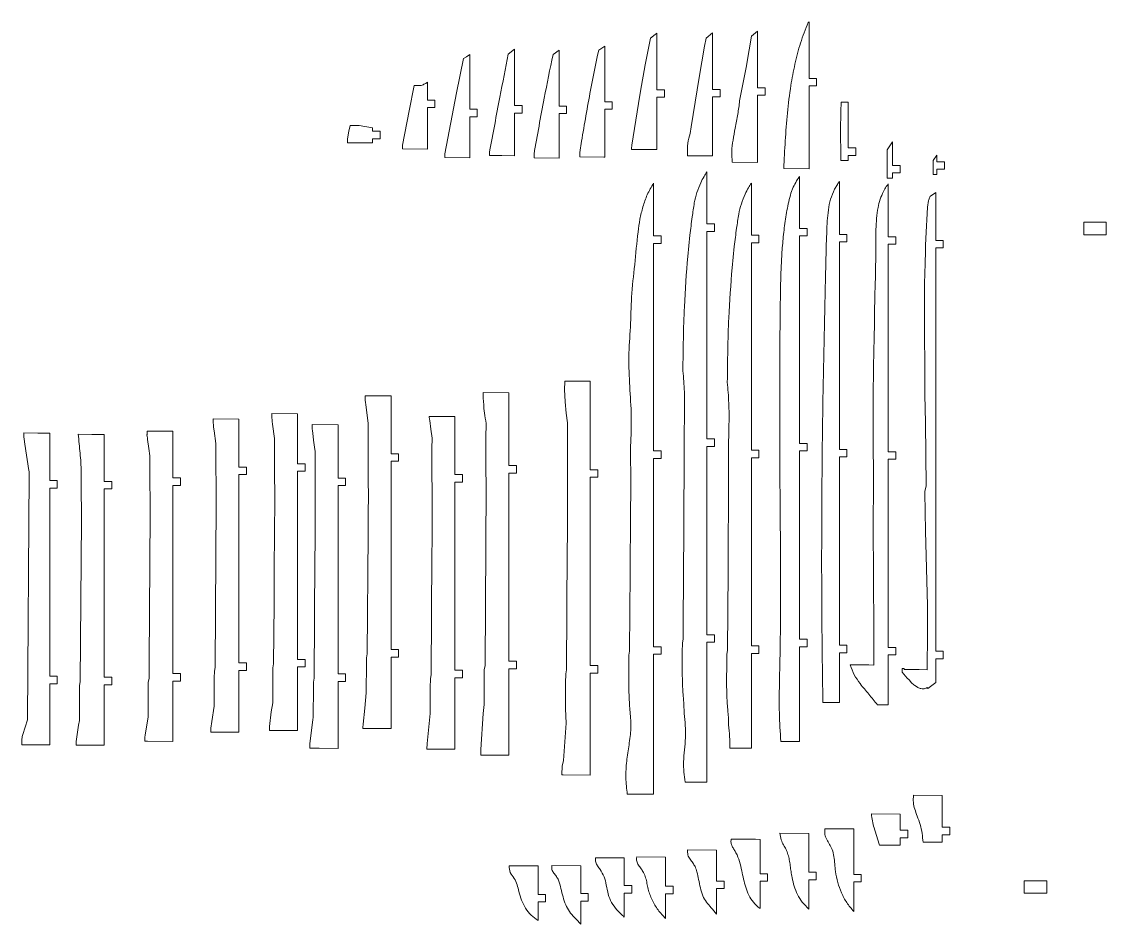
# Model space of a CAD drawing. Header units: millimetres. Extents: x -1254 to 1112, y -410 to 1173.
# Drawn here: x -1253.7 to -821.1, y -283.2 to 76.7 of the extents above; entities that cross this region are included whole.
import ezdxf

# ---------------------------------------------------------------- set-up
doc = ezdxf.new("R2010")
doc.units = ezdxf.units.MM

msp = doc.modelspace()

# ---------------------------------------------------------------- linework, layer by layer
at = {"color": 7, "linetype": 'Continuous', "lineweight": 15}
for p, q in [((-940.02, 76.41), (-939.62, 76.74)), ((-939.62, 54.15), (-939.62, 76.74)), ((-1005.02, 59.49), (-1002.86, 70.14)), ((-1002.86, 70.14), (-1001.03, 71.65)), ((-1000.37, 72.1), (-1001.03, 71.65)), ((-1000.37, 49.6), (-1000.37, 72.1)), ((-981.34, 66.92), (-980.67, 70.22)), ((-980.67, 70.22), (-978.1, 72.33)), ((-978.1, 49.74), (-978.1, 72.33)), ((-962.63, 71), (-963.54, 65.47)), ((-960.2, 73), (-962.63, 71)), ((-960.2, 50.41), (-960.2, 73)), ((-1059.61, 63.77), (-1057.08, 65.85)), ((-1057.08, 43.26), (-1057.08, 65.85)), ((-1041.77, 63.64), (-1039.34, 65.45)), ((-1039.34, 43.11), (-1039.34, 65.45)), ((-1021.92, 66.46), (-1023.56, 65.34)), ((-1021.12, 67.01), (-1021.92, 66.46)), ((-1021.12, 44.85), (-1021.12, 67.01)), ((-983.42, 54.52), (-981.34, 66.92)), ((-963.54, 65.47), (-964.69, 58.46)), ((-1080.25, 48.35), (-1077.42, 62.02)), ((-1076.33, 62.76), (-1077.42, 62.02)), ((-1076.33, 62.76), (-1074.98, 63.69)), ((-1074.98, 41.84), (-1074.98, 63.69)), ((-1006.85, 49.07), (-1005.02, 59.49)), ((-964.69, 58.46), (-965.35, 55.16)), ((-1091.87, 45.46), (-1091.87, 52.58)), ((-986.66, 34.83), (-983.42, 54.52)), ((-967.33, 45.18), (-965.35, 55.16)), ((-936.62, 54.15), (-939.62, 54.15)), ((-936.62, 51.15), (-936.62, 54.15)), ((-1099.2, 41.2), (-1097.1, 51.34)), ((-1084.97, 24.04), (-1080.25, 48.35)), ((-1007.66, 44.1), (-1006.85, 49.07)), ((-997.37, 49.6), (-1000.37, 49.6)), ((-997.37, 46.6), (-997.37, 49.6)), ((-975.1, 49.74), (-978.1, 49.74)), ((-975.1, 46.74), (-975.1, 49.74)), ((-957.2, 50.41), (-960.2, 50.41)), ((-957.2, 47.41), (-957.2, 50.41)), ((-939.62, 18.1), (-939.62, 51.15)), ((-936.62, 51.15), (-939.62, 51.15)), ((-1088.87, 45.46), (-1091.87, 45.46)), ((-1088.87, 42.46), (-1088.87, 45.46)), ((-1054.08, 43.26), (-1057.08, 43.26)), ((-1054.08, 40.26), (-1054.08, 43.26)), ((-1018.12, 44.85), (-1021.12, 44.85)), ((-1018.12, 41.85), (-1018.12, 44.85)), ((-1010.39, 27.54), (-1007.66, 44.1)), ((-997.37, 46.6), (-1000.37, 46.6)), ((-1000.37, 25.73), (-1000.37, 46.6)), ((-978.1, 23.25), (-978.1, 46.74)), ((-975.1, 46.74), (-978.1, 46.74)), ((-960.2, 20.61), (-960.2, 47.41)), ((-957.2, 47.41), (-960.2, 47.41)), ((-926.85, 44.64), (-926.9, 42.99)), ((-926.85, 44.64), (-923.99, 44.64)), ((-923.99, 26.41), (-923.99, 44.64)), ((-1101.86, 27.51), (-1099.2, 41.2)), ((-1091.87, 25.95), (-1091.87, 42.46)), ((-1088.87, 42.46), (-1091.87, 42.46)), ((-1071.98, 41.84), (-1074.98, 41.84)), ((-1071.98, 38.84), (-1071.98, 41.84)), ((-1057.08, 23.29), (-1057.08, 40.26)), ((-1054.08, 40.26), (-1057.08, 40.26)), ((-1036.34, 43.11), (-1039.34, 43.11)), ((-1039.34, 22.38), (-1039.34, 40.11)), ((-1036.34, 40.11), (-1039.34, 40.11)), ((-1036.34, 40.11), (-1036.34, 43.11)), ((-1018.12, 41.85), (-1021.12, 41.85)), ((-1021.12, 22.78), (-1021.12, 41.85)), ((-927.11, 35), (-927, 39.21)), ((-926.99, 39.65), (-927, 39.21)), ((-926.97, 40.44), (-926.99, 39.65)), ((-926.94, 41.28), (-926.97, 40.44)), ((-926.92, 42.07), (-926.94, 41.28)), ((-926.91, 42.68), (-926.92, 42.07)), ((-926.9, 42.99), (-926.91, 42.68)), ((-1123.16, 33.05), (-1122.69, 35.32)), ((-1119.56, 35.3), (-1122.69, 35.32)), ((-1119.56, 35.3), (-1119.05, 35.3)), ((-1119.05, 35.3), (-1113.77, 34.44)), ((-1071.98, 38.84), (-1074.98, 38.84)), ((-1074.98, 22.48), (-1074.98, 38.84)), ((-987.1, 32.16), (-986.66, 34.83)), ((-926.96, 21.33), (-927.11, 35)), ((-1123.76, 29.98), (-1123.16, 33.05)), ((-1113.77, 33.05), (-1113.77, 34.44)), ((-1110.77, 33.05), (-1113.77, 33.05)), ((-1110.77, 30.05), (-1110.77, 33.05)), ((-1123.76, 29.98), (-1123.77, 28.61)), ((-1123.77, 28.46), (-1123.77, 28.61)), ((-1123.77, 28.46), (-1113.77, 28.39)), ((-1110.77, 30.05), (-1113.77, 30.05)), ((-1113.77, 28.39), (-1113.77, 30.05)), ((-1101.86, 27.51), (-1101.87, 26.02)), ((-1101.87, 26.02), (-1091.87, 25.95)), ((-1031.13, 24.59), (-1030.39, 29.07)), ((-1010.4, 26.24), (-1010.39, 27.54)), ((-1010.4, 25.8), (-1010.4, 26.24)), ((-920.99, 26.41), (-923.99, 26.41)), ((-920.99, 23.41), (-920.99, 26.41)), ((-908.54, 25.66), (-906.36, 28.83)), ((-906.36, 28.83), (-906.36, 19.42)), ((-1084.97, 23.88), (-1084.98, 22.55)), ((-1084.98, 22.55), (-1074.98, 22.48)), ((-1084.97, 24.04), (-1084.97, 23.91)), ((-1084.97, 23.88), (-1084.97, 23.91)), ((-1067.08, 24.35), (-1067.07, 24.89)), ((-1067.08, 23.36), (-1067.08, 24.35)), ((-1067.08, 23.36), (-1062.14, 23.33)), ((-1062.14, 23.33), (-1057.08, 23.29)), ((-1049.35, 22.75), (-1049.34, 23.98)), ((-1049.35, 22.45), (-1049.35, 22.75)), ((-1049.35, 22.45), (-1039.34, 22.38)), ((-1031.14, 22.85), (-1031.13, 24.23)), ((-1021.51, 22.78), (-1031.14, 22.85)), ((-1031.13, 24.23), (-1031.13, 24.59)), ((-1021.12, 22.78), (-1021.51, 22.78)), ((-1007.4, 25.78), (-1010.4, 25.8)), ((-1000.37, 25.73), (-1007.4, 25.78)), ((-988.15, 23.32), (-978.1, 23.25)), ((-920.99, 23.41), (-923.99, 23.41)), ((-923.99, 21.33), (-923.99, 23.41)), ((-908.54, 25.66), (-908.52, 16.34)), ((-888.68, 23.58), (-890.14, 21.46)), ((-888.68, 23.58), (-888.68, 20.91)), ((-970.27, 20.68), (-960.2, 20.61)), ((-939.62, 18.1), (-949.74, 18.17)), ((-926.96, 21.33), (-923.99, 21.33)), ((-903.36, 19.42), (-906.36, 19.42)), ((-903.36, 16.42), (-903.36, 19.42)), ((-890.14, 21.46), (-890.13, 15.83)), ((-885.68, 20.91), (-888.68, 20.91)), ((-888.68, 17.91), (-888.68, 15.83)), ((-885.68, 17.91), (-888.68, 17.91)), ((-885.68, 17.91), (-885.68, 20.91)), ((-980.36, 16.88), (-980.36, -3.87)), ((-943.44, 15.08), (-943.44, -5.68)), ((-927.54, -8.08), (-927.54, 12.99)), ((-908.52, 16.34), (-908.52, 14.33)), ((-906.36, 14.33), (-908.52, 14.33)), ((-906.36, 16.42), (-906.36, 14.33)), ((-903.36, 16.42), (-906.36, 16.42)), ((-888.68, 15.83), (-890.13, 15.83)), ((-1001.68, -8.68), (-1001.68, 12.34)), ((-962.65, 12.38), (-962.65, -8.38)), ((-946.88, 8.4), (-945.94, 10.73)), ((-928.36, 11.87), (-929.5, 9.95)), ((-908.03, 12.09), (-908.03, -8.98)), ((-891.96, 5.51), (-892.45, 2.82)), ((-891.92, 5.71), (-891.96, 5.51)), ((-891.25, 7.16), (-891.29, 7.13)), ((-889.12, 8.63), (-891.25, 7.16)), ((-889.12, 8.63), (-889.12, -10.48)), ((-893.08, -9.77), (-892.45, 2.82)), ((-977.36, -3.87), (-980.36, -3.87)), ((-977.36, -6.87), (-977.36, -3.87)), ((-830.08, -3.23), (-821.08, -3.23)), ((-830.08, -8.23), (-830.08, -3.23)), ((-821.08, -8.23), (-821.08, -3.23)), ((-988.05, -16.86), (-987.17, -8.35)), ((-980.36, -6.87), (-980.36, -89.61)), ((-977.36, -6.87), (-980.36, -6.87)), ((-959.65, -8.38), (-962.65, -8.38)), ((-959.65, -11.38), (-959.65, -8.38)), ((-940.44, -5.68), (-943.44, -5.68)), ((-940.44, -8.68), (-940.44, -5.68)), ((-924.54, -8.08), (-927.54, -8.08)), ((-924.54, -11.08), (-924.54, -8.08)), ((-913.06, -15.7), (-912.99, -6.07)), ((-830.08, -8.23), (-821.08, -8.23)), ((-998.68, -8.68), (-1001.68, -8.68)), ((-1001.68, -94.41), (-1001.68, -11.68)), ((-998.68, -11.68), (-1001.68, -11.68)), ((-998.68, -11.68), (-998.68, -8.68)), ((-970.34, -21.36), (-969.46, -12.85)), ((-962.65, -11.38), (-962.65, -94.11)), ((-959.65, -11.38), (-962.65, -11.38)), ((-940.44, -8.68), (-943.44, -8.68)), ((-943.44, -8.68), (-943.44, -91.41)), ((-924.54, -11.08), (-927.54, -11.08)), ((-927.54, -93.81), (-927.54, -11.08)), ((-905.03, -8.98), (-908.03, -8.98)), ((-908.03, -11.98), (-908.03, -94.71)), ((-905.03, -11.98), (-908.03, -11.98)), ((-905.03, -11.98), (-905.03, -8.98)), ((-893.22, -15.27), (-893.15, -12.56)), ((-893.08, -9.77), (-893.15, -12.56)), ((-886.12, -10.48), (-889.12, -10.48)), ((-886.12, -13.48), (-886.12, -10.48)), ((-913.06, -15.7), (-913.11, -23.23)), ((-893.22, -15.27), (-893.33, -19.09)), ((-886.12, -13.48), (-889.12, -13.48)), ((-889.12, -13.48), (-889.12, -174.27)), ((-893.39, -21.41), (-893.4, -21.95)), ((-893.33, -19.09), (-893.39, -21.41)), ((-913.11, -23.23), (-913.34, -29.79)), ((-893.42, -22.64), (-893.58, -28.65)), ((-893.4, -21.95), (-893.42, -22.64)), ((-913.34, -29.79), (-913.4, -30.83)), ((-893.63, -36.72), (-893.58, -28.65)), ((-913.4, -30.83), (-913.73, -51.64)), ((-893.63, -36.72), (-893.59, -45.31)), ((-893.59, -45.31), (-893.51, -63.14)), ((-913.73, -51.64), (-913.75, -52.2)), ((-913.9, -62.06), (-913.77, -53.54)), ((-913.75, -52.2), (-913.77, -53.54)), ((-914.05, -71.9), (-913.9, -62.06)), ((-893.51, -63.68), (-893.51, -63.14)), ((-893.51, -63.68), (-893.45, -71.87)), ((-1037.1, -66.79), (-1037.13, -70.06)), ((-1026.89, -66.65), (-1037.1, -66.58)), ((-1037.1, -66.58), (-1037.1, -66.79)), ((-1026.89, -66.65), (-1026.89, -101.91)), ((-1116.65, -72.82), (-1116.66, -74.13)), ((-1116.65, -72.39), (-1106.35, -72.46)), ((-1116.65, -72.39), (-1116.65, -72.82)), ((-1106.35, -72.46), (-1106.35, -95.54)), ((-1069.61, -71.18), (-1069.63, -73.34)), ((-1069.63, -73.34), (-1069.42, -75.97)), ((-1069.61, -71.12), (-1059.35, -71.19)), ((-1069.61, -71.12), (-1069.61, -71.18)), ((-1059.35, -71.19), (-1059.35, -100.21)), ((-1037.13, -70.06), (-1036.9, -74.68)), ((-914.08, -72.28), (-914.09, -74.28)), ((-914.08, -72.28), (-914.07, -72.12)), ((-914.05, -71.9), (-914.07, -72.12)), ((-893.26, -83.24), (-893.45, -71.87)), ((-1116.52, -75.15), (-1116.66, -74.13)), ((-1116.41, -75.89), (-1116.52, -75.15)), ((-1116.24, -77.08), (-1116.41, -75.89)), ((-1116.24, -77.08), (-1115.51, -83.29)), ((-1069.3, -77.51), (-1069.42, -75.97)), ((-1068.91, -80.32), (-1069.3, -77.51)), ((-1036.9, -74.81), (-1036.9, -74.68)), ((-1036.89, -74.85), (-1036.9, -74.81)), ((-1036.55, -79.3), (-1036.89, -74.85)), ((-914.04, -87.61), (-914.09, -74.28)), ((-1177.37, -81.61), (-1167.04, -81.68)), ((-1177.37, -81.61), (-1177.37, -82.6)), ((-1167.04, -100.87), (-1167.04, -81.68)), ((-1153.98, -79.78), (-1153.99, -81.01)), ((-1153.81, -82.28), (-1153.99, -81.01)), ((-1153.98, -79.48), (-1143.66, -79.55)), ((-1153.98, -79.48), (-1153.98, -79.78)), ((-1143.66, -99.49), (-1143.66, -79.55)), ((-1091.14, -80.64), (-1080.88, -80.72)), ((-1091.14, -80.64), (-1091.12, -81.01)), ((-1091.12, -81.01), (-1091.02, -81.72)), ((-1090.93, -82.34), (-1091.02, -81.72)), ((-1080.88, -80.72), (-1080.88, -103.8)), ((-1068.78, -81.3), (-1068.91, -80.32)), ((-1068.61, -82.46), (-1068.78, -81.3)), ((-1036, -83.2), (-1036.55, -79.3)), ((-1203.71, -86.49), (-1193.37, -86.56)), ((-1203.71, -87.83), (-1203.71, -86.49)), ((-1177.37, -82.6), (-1177.38, -83.15)), ((-1177.25, -84.03), (-1177.38, -83.15)), ((-1177.13, -84.88), (-1177.25, -84.03)), ((-1176.9, -86.44), (-1177.13, -84.88)), ((-1176.22, -91.48), (-1176.9, -86.44)), ((-1153.81, -82.28), (-1153.76, -82.69)), ((-1153.76, -82.69), (-1153.61, -83.73)), ((-1152.84, -89.47), (-1153.61, -83.73)), ((-1137.83, -83.88), (-1137.84, -85.26)), ((-1137.84, -85.26), (-1137.84, -85.61)), ((-1137.73, -86.41), (-1137.84, -85.61)), ((-1137.83, -83.88), (-1127.52, -83.95)), ((-1137.63, -87.27), (-1137.73, -86.41)), ((-1127.52, -105.23), (-1127.52, -83.95)), ((-1115.51, -83.29), (-1115.52, -84.88)), ((-1090.45, -85.69), (-1090.93, -82.34)), ((-1090.45, -85.69), (-1090.03, -89.33)), ((-1068.61, -82.46), (-1068.49, -83.53)), ((-1068.5, -85.74), (-1068.5, -85.74)), ((-1036, -83.2), (-1036.03, -87.45)), ((-892.95, -108.49), (-893.26, -83.24)), ((-1252.82, -87.89), (-1252.83, -88.76)), ((-1252.71, -89.7), (-1252.83, -88.76)), ((-1247.24, -87.27), (-1252.82, -87.23)), ((-1252.82, -87.89), (-1252.82, -87.23)), ((-1252.71, -89.7), (-1252.47, -91.72)), ((-1242.49, -87.3), (-1247.24, -87.27)), ((-1242.49, -106.21), (-1242.49, -87.3)), ((-1231.11, -87.77), (-1225.67, -87.81)), ((-1225.67, -87.81), (-1220.78, -87.84)), ((-1220.78, -106.57), (-1220.78, -87.84)), ((-1203.71, -87.83), (-1203.72, -87.98)), ((-1203.64, -88.62), (-1203.72, -87.98)), ((-1203.64, -88.62), (-1203.57, -89.23)), ((-1203.47, -89.91), (-1203.57, -89.23)), ((-1202.95, -93.48), (-1203.47, -89.91)), ((-1193.37, -105.14), (-1193.37, -86.56)), ((-1137.29, -90.16), (-1137.63, -87.27)), ((-1137.29, -90.16), (-1136.91, -92.94)), ((-989.44, -103.81), (-989.51, -87.63)), ((-977.36, -89.61), (-980.36, -89.61)), ((-977.36, -92.61), (-977.36, -89.61)), ((-914.04, -87.61), (-913.9, -107.86)), ((-1250.8, -102.23), (-1252.47, -91.72)), ((-1202.56, -96.39), (-1202.95, -93.48)), ((-1136.69, -94.57), (-1136.91, -92.94)), ((-1035.97, -116.11), (-1036.06, -92.62)), ((-1010.75, -108.61), (-1010.82, -92.44)), ((-998.68, -94.41), (-1001.68, -94.41)), ((-998.68, -97.41), (-998.68, -94.41)), ((-980.36, -92.61), (-980.36, -167.67)), ((-977.36, -92.61), (-980.36, -92.61)), ((-971.73, -108.31), (-971.8, -92.14)), ((-959.65, -94.11), (-962.65, -94.11)), ((-959.65, -97.11), (-959.65, -94.11)), ((-940.44, -91.41), (-943.44, -91.41)), ((-943.44, -94.41), (-943.44, -169.47)), ((-940.44, -94.41), (-943.44, -94.41)), ((-940.44, -94.41), (-940.44, -91.41)), ((-924.54, -93.81), (-927.54, -93.81)), ((-924.54, -96.81), (-924.54, -93.81)), ((-905.03, -94.71), (-908.03, -94.71)), ((-905.03, -97.71), (-905.03, -94.71)), ((-1140.66, -99.49), (-1143.66, -99.49)), ((-1140.66, -102.49), (-1140.66, -99.49)), ((-1103.35, -95.54), (-1106.35, -95.54)), ((-1103.35, -98.54), (-1106.35, -98.54)), ((-1106.35, -98.54), (-1106.35, -173.6)), ((-1103.35, -98.54), (-1103.35, -95.54)), ((-1001.68, -172.47), (-1001.68, -97.41)), ((-998.68, -97.41), (-1001.68, -97.41)), ((-962.65, -97.11), (-962.65, -172.17)), ((-959.65, -97.11), (-962.65, -97.11)), ((-927.54, -171.87), (-927.54, -96.81)), ((-924.54, -96.81), (-927.54, -96.81)), ((-908.03, -97.71), (-908.03, -172.77)), ((-905.03, -97.71), (-908.03, -97.71)), ((-1164.04, -100.87), (-1167.04, -100.87)), ((-1164.04, -103.87), (-1164.04, -100.87)), ((-1143.66, -177.55), (-1143.66, -102.49)), ((-1140.66, -102.49), (-1143.66, -102.49)), ((-1077.88, -103.8), (-1080.88, -103.8)), ((-1077.88, -106.8), (-1077.88, -103.8)), ((-1056.36, -100.21), (-1059.35, -100.21)), ((-1059.35, -103.21), (-1059.35, -178.27)), ((-1056.36, -103.21), (-1059.35, -103.21)), ((-1056.36, -103.21), (-1056.36, -100.21)), ((-1023.89, -101.91), (-1026.89, -101.91)), ((-1023.89, -104.91), (-1023.89, -101.91)), ((-989.53, -115.66), (-989.44, -103.81)), ((-1251.35, -201.57), (-1250.67, -103.87)), ((-1239.49, -106.21), (-1242.49, -106.21)), ((-1239.49, -109.21), (-1239.49, -106.21)), ((-1217.78, -106.57), (-1220.78, -106.57)), ((-1217.78, -109.57), (-1217.78, -106.57)), ((-1190.37, -105.14), (-1193.37, -105.14)), ((-1190.37, -108.14), (-1193.37, -108.14)), ((-1193.37, -183.2), (-1193.37, -108.14)), ((-1190.37, -108.14), (-1190.37, -105.14)), ((-1167.04, -178.93), (-1167.04, -103.87)), ((-1164.04, -103.87), (-1167.04, -103.87)), ((-1124.52, -105.23), (-1127.52, -105.23)), ((-1124.52, -108.23), (-1124.52, -105.23)), ((-1080.88, -106.8), (-1080.88, -181.85)), ((-1077.88, -106.8), (-1080.88, -106.8)), ((-1026.89, -104.91), (-1026.89, -179.97)), ((-1023.89, -104.91), (-1026.89, -104.91)), ((-914.01, -123.83), (-913.9, -107.86)), ((-1242.49, -184.27), (-1242.49, -109.21)), ((-1239.49, -109.21), (-1242.49, -109.21)), ((-1220.78, -184.62), (-1220.78, -109.57)), ((-1217.78, -109.57), (-1220.78, -109.57)), ((-1124.52, -108.23), (-1127.52, -108.23)), ((-1127.52, -183.29), (-1127.52, -108.23)), ((-1115.51, -121.6), (-1115.43, -109.74)), ((-1010.84, -120.46), (-1010.75, -108.61)), ((-971.82, -120.16), (-971.73, -108.31)), ((-893.45, -110.44), (-892.95, -108.49)), ((-893.45, -110.44), (-893.44, -111.01)), ((-893.44, -111.01), (-893.24, -126.44)), ((-1176.12, -115.07), (-1176.42, -158.43)), ((-1152.74, -113.69), (-1152.93, -141.3)), ((-1068.52, -126.26), (-1068.43, -114.41)), ((-1036.05, -127.96), (-1035.97, -116.11)), ((-989.57, -121.73), (-989.53, -115.66)), ((-1202.45, -119.34), (-1202.87, -178.46)), ((-1136.6, -119.43), (-1136.68, -131.28)), ((-1090.04, -129.85), (-1089.96, -118)), ((-1010.88, -126.53), (-1010.84, -120.46)), ((-971.86, -126.23), (-971.82, -120.16)), ((-1229.86, -121.96), (-1230.32, -186.54)), ((-1115.55, -127.67), (-1115.51, -121.6)), ((-989.63, -131.26), (-989.57, -121.73)), ((-914.01, -123.83), (-913.85, -165.82)), ((-1115.89, -175.31), (-1115.55, -127.67)), ((-1068.56, -132.33), (-1068.52, -126.26)), ((-1036.09, -134.03), (-1036.05, -127.96)), ((-1010.95, -136.06), (-1010.88, -126.53)), ((-971.92, -135.76), (-971.86, -126.23)), ((-892.44, -156.06), (-893.24, -126.44)), ((-1136.72, -137.35), (-1136.68, -131.28)), ((-1090.08, -135.92), (-1090.04, -129.85)), ((-1068.89, -179.98), (-1068.56, -132.33)), ((-1036.42, -181.68), (-1036.09, -134.03)), ((-989.68, -138.1), (-989.63, -131.26)), ((-1137.05, -185), (-1136.72, -137.35)), ((-1090.42, -183.57), (-1090.08, -135.92)), ((-1010.99, -142.9), (-1010.95, -136.06)), ((-989.9, -169.38), (-989.68, -138.1)), ((-971.97, -142.6), (-971.92, -135.76)), ((-1153.03, -155.44), (-1152.93, -141.3)), ((-972.19, -173.88), (-971.97, -142.6)), ((-1011.21, -174.18), (-1010.99, -142.9)), ((-1153.2, -179.26), (-1153.03, -155.44)), ((-1176.58, -180.64), (-1176.42, -158.43)), ((-892.44, -156.06), (-892.43, -162.4)), ((-892.43, -162.4), (-892.41, -168.43)), ((-977.36, -167.67), (-980.36, -167.67)), ((-977.36, -170.67), (-977.36, -167.67)), ((-913.85, -165.82), (-913.79, -174.87)), ((-892.41, -168.43), (-892.44, -173.48)), ((-998.68, -172.47), (-1001.68, -172.47)), ((-998.68, -175.47), (-998.68, -172.47)), ((-990.2, -174.57), (-990.18, -171.04)), ((-990.18, -171.04), (-989.9, -169.38)), ((-980.36, -170.67), (-980.36, -226.48)), ((-977.36, -170.67), (-980.36, -170.67)), ((-959.65, -172.17), (-962.65, -172.17)), ((-959.65, -175.17), (-959.65, -172.17)), ((-940.44, -169.47), (-943.44, -169.47)), ((-943.44, -172.47), (-943.44, -210.28)), ((-940.44, -172.47), (-943.44, -172.47)), ((-940.44, -172.47), (-940.44, -169.47)), ((-924.54, -171.87), (-927.54, -171.87)), ((-924.54, -174.87), (-924.54, -171.87)), ((-905.03, -172.77), (-908.03, -172.77)), ((-905.03, -175.77), (-905.03, -172.77)), ((-1116.19, -180.51), (-1116.17, -176.97)), ((-1116.17, -176.97), (-1115.89, -175.31)), ((-1103.35, -173.6), (-1106.35, -173.6)), ((-1106.35, -176.6), (-1106.35, -205.13)), ((-1103.35, -176.6), (-1106.35, -176.6)), ((-1103.35, -176.6), (-1103.35, -173.6)), ((-1011.51, -179.37), (-1011.49, -175.84)), ((-1011.49, -175.84), (-1011.21, -174.18)), ((-1001.68, -231.28), (-1001.68, -175.47)), ((-998.68, -175.47), (-1001.68, -175.47)), ((-990.26, -182.17), (-990.2, -174.57)), ((-972.49, -179.07), (-972.47, -175.54)), ((-972.47, -175.54), (-972.19, -173.88)), ((-962.65, -175.17), (-962.65, -212.98)), ((-959.65, -175.17), (-962.65, -175.17)), ((-927.54, -194.68), (-927.54, -174.87)), ((-924.54, -174.87), (-927.54, -174.87)), ((-913.79, -174.87), (-913.78, -176.2)), ((-913.78, -176.2), (-913.75, -179.77)), ((-908.03, -175.77), (-908.03, -195.58)), ((-905.03, -175.77), (-908.03, -175.77)), ((-892.54, -175.25), (-892.58, -181.63)), ((-892.54, -175.05), (-892.44, -173.48)), ((-892.54, -175.05), (-892.54, -175.25)), ((-886.12, -174.27), (-889.12, -174.27)), ((-889.12, -177.27), (-889.12, -186.7)), ((-886.12, -177.27), (-889.12, -177.27)), ((-886.12, -177.27), (-886.12, -174.27)), ((-1202.91, -185.12), (-1202.87, -178.46)), ((-1176.58, -180.64), (-1176.85, -182.3)), ((-1164.04, -178.93), (-1167.04, -178.93)), ((-1164.04, -181.93), (-1164.04, -178.93)), ((-1153.5, -183.94), (-1153.48, -180.92)), ((-1153.48, -180.92), (-1153.2, -179.26)), ((-1140.66, -177.55), (-1143.66, -177.55)), ((-1143.66, -205.94), (-1143.66, -180.55)), ((-1140.66, -180.55), (-1143.66, -180.55)), ((-1140.66, -180.55), (-1140.66, -177.55)), ((-1116.25, -189.31), (-1116.19, -180.51)), ((-1069.19, -185.17), (-1069.17, -181.64)), ((-1069.17, -181.64), (-1068.89, -179.98)), ((-1056.36, -178.27), (-1059.35, -178.27)), ((-1059.35, -181.27), (-1059.35, -215.73)), ((-1056.36, -181.27), (-1059.35, -181.27)), ((-1056.36, -181.27), (-1056.36, -178.27)), ((-1036.7, -183.34), (-1036.42, -181.68)), ((-1023.89, -179.97), (-1026.89, -179.97)), ((-1023.89, -182.97), (-1023.89, -179.97)), ((-1011.58, -188.18), (-1011.51, -179.37)), ((-972.55, -186.67), (-972.49, -179.07)), ((-922.74, -179.71), (-923.23, -179.71)), ((-915.85, -179.76), (-922.74, -179.71)), ((-913.75, -179.77), (-915.85, -179.76)), ((-902.05, -181.22), (-902.48, -181.22)), ((-902.48, -181.22), (-902.48, -182.32)), ((-902.05, -181.22), (-901.75, -181.22)), ((-901.75, -181.22), (-901.69, -181.22)), ((-901.69, -181.47), (-901.69, -181.22)), ((-901.69, -181.57), (-901.69, -181.47)), ((-901.61, -181.57), (-901.69, -181.57)), ((-901.27, -181.57), (-901.61, -181.57)), ((-900.91, -181.57), (-901.27, -181.57)), ((-900.51, -181.58), (-900.91, -181.57)), ((-900.04, -181.58), (-900.51, -181.58)), ((-899.49, -181.58), (-900.04, -181.58)), ((-898.81, -181.59), (-899.49, -181.58)), ((-897.96, -181.59), (-898.81, -181.59)), ((-896.83, -181.6), (-897.96, -181.59)), ((-895.7, -181.61), (-896.83, -181.6)), ((-892.58, -181.63), (-895.7, -181.61)), ((-1239.49, -184.27), (-1242.49, -184.27)), ((-1239.49, -187.27), (-1239.49, -184.27)), ((-1217.78, -184.62), (-1220.78, -184.62)), ((-1217.78, -187.62), (-1217.78, -184.62)), ((-1203.19, -186.57), (-1202.91, -185.12)), ((-1190.37, -183.2), (-1193.37, -183.2)), ((-1190.37, -186.2), (-1190.37, -183.2)), ((-1176.87, -184.81), (-1176.88, -186.63)), ((-1176.85, -182.3), (-1176.87, -184.81)), ((-1167.04, -206.56), (-1167.04, -181.93)), ((-1164.04, -181.93), (-1167.04, -181.93)), ((-1153.5, -183.94), (-1153.53, -189.25)), ((-1137.33, -186.66), (-1137.05, -185)), ((-1124.52, -183.29), (-1127.52, -183.29)), ((-1124.52, -186.29), (-1124.52, -183.29)), ((-1090.72, -188.76), (-1090.69, -185.22)), ((-1090.69, -185.22), (-1090.42, -183.57)), ((-1077.88, -181.85), (-1080.88, -181.85)), ((-1080.88, -184.85), (-1080.88, -213.38)), ((-1077.88, -184.85), (-1080.88, -184.85)), ((-1077.88, -184.85), (-1077.88, -181.85)), ((-1069.26, -193.98), (-1069.19, -185.17)), ((-1036.73, -186.88), (-1036.7, -183.34)), ((-1026.89, -182.97), (-1026.89, -223.68)), ((-1023.89, -182.97), (-1026.89, -182.97)), ((-990.17, -186.99), (-990.26, -182.17)), ((-902.48, -182.32), (-902.49, -182.59)), ((-902.49, -182.59), (-900.47, -185.05)), ((-900.47, -185.05), (-899.78, -185.74)), ((-899.78, -185.74), (-898.72, -186.88)), ((-1242.49, -211.61), (-1242.49, -187.27)), ((-1239.49, -187.27), (-1242.49, -187.27)), ((-1230.62, -191.48), (-1230.59, -187.9)), ((-1230.59, -187.9), (-1230.32, -186.54)), ((-1220.78, -211.79), (-1220.78, -187.62)), ((-1217.78, -187.62), (-1220.78, -187.62)), ((-1203.29, -200.5), (-1203.21, -189.68)), ((-1203.2, -188.13), (-1203.21, -189.68)), ((-1203.2, -188.13), (-1203.19, -186.57)), ((-1193.37, -210.22), (-1193.37, -186.2)), ((-1190.37, -186.2), (-1193.37, -186.2)), ((-1176.95, -196.23), (-1176.9, -188.59)), ((-1176.88, -186.63), (-1176.9, -188.59)), ((-1153.53, -189.25), (-1153.54, -190.4)), ((-1137.36, -190.19), (-1137.42, -199)), ((-1137.36, -190.19), (-1137.33, -186.66)), ((-1127.52, -213.02), (-1127.52, -186.29)), ((-1124.52, -186.29), (-1127.52, -186.29)), ((-1116.26, -190.9), (-1116.25, -189.64)), ((-1116.25, -189.64), (-1116.25, -189.31)), ((-1090.78, -197.56), (-1090.72, -188.76)), ((-1036.79, -195.68), (-1036.73, -186.88)), ((-1011.59, -189.77), (-1011.58, -188.5)), ((-1011.28, -195.48), (-1011.59, -189.77)), ((-1011.58, -188.5), (-1011.58, -188.18)), ((-989.97, -190.68), (-990.17, -186.99)), ((-972.46, -191.49), (-972.55, -186.67)), ((-898.72, -186.88), (-897.8, -187.64)), ((-897.8, -187.64), (-897.4, -188)), ((-897.4, -188), (-896.44, -188.6)), ((-896.44, -188.6), (-896.32, -188.69)), ((-896.32, -188.69), (-895.38, -189.08)), ((-895.38, -189.08), (-895.37, -189.09)), ((-895.37, -189.09), (-895.06, -189.15)), ((-895.06, -189.15), (-894.48, -189.3)), ((-894.48, -189.3), (-893.68, -189.24)), ((-894.48, -189.3), (-894.48, -189.3)), ((-893.68, -189.24), (-893.52, -189.16)), ((-893.52, -189.16), (-892.94, -188.97)), ((-892.94, -188.97), (-892.9, -188.96)), ((-892.9, -188.96), (-892.51, -188.72)), ((-892.31, -189.1), (-892.51, -188.72)), ((-889.12, -186.7), (-892.31, -189.1)), ((-1230.69, -201.92), (-1230.62, -191.48)), ((-1153.57, -194.85), (-1153.54, -190.4)), ((-1116.84, -196.96), (-1116.26, -190.9)), ((-1069.27, -195.56), (-1069.26, -194.3)), ((-1069.26, -194.3), (-1069.26, -193.98)), ((-972.26, -195.18), (-972.46, -191.49)), ((-1176.95, -196.23), (-1177.91, -202.33)), ((-1154.13, -198.4), (-1154.85, -204.32)), ((-1153.57, -194.85), (-1154.13, -198.4)), ((-1137.42, -199), (-1137.42, -199.32)), ((-1116.84, -196.96), (-1117.56, -203.32)), ((-1090.79, -199.15), (-1090.78, -197.89)), ((-1090.78, -197.89), (-1090.78, -197.56)), ((-1069.6, -199.04), (-1069.27, -195.56)), ((-1036.8, -197.27), (-1036.79, -196.01)), ((-1036.8, -197.27), (-1036.49, -202.99)), ((-1036.79, -196.01), (-1036.79, -195.68)), ((-934.14, -194.68), (-927.54, -194.68)), ((-912.35, -195.58), (-908.03, -195.58)), ((-1253.27, -207.41), (-1251.35, -201.57)), ((-1230.69, -201.92), (-1230.98, -203.81)), ((-1203.29, -200.5), (-1204.39, -207.56)), ((-1177.91, -202.33), (-1178.23, -204.95)), ((-1137.59, -201.6), (-1138.09, -205.73)), ((-1137.43, -200.59), (-1137.59, -201.6)), ((-1137.43, -200.59), (-1137.42, -199.32)), ((-1117.56, -203.32), (-1117.57, -204.62)), ((-1091.92, -211.03), (-1090.79, -199.15)), ((-1069.6, -199.04), (-1070.61, -213.44)), ((-1036.49, -202.99), (-1037.56, -217.83)), ((-1230.98, -203.81), (-1231.96, -210.23)), ((-1204.39, -207.56), (-1204.56, -208.66)), ((-1178.23, -205.5), (-1178.24, -206.49)), ((-1167.04, -206.56), (-1178.24, -206.49)), ((-1178.23, -204.95), (-1178.23, -205.5)), ((-1154.85, -204.32), (-1154.86, -205.56)), ((-1154.86, -205.56), (-1154.86, -205.86)), ((-1143.66, -205.94), (-1154.86, -205.86)), ((-1138.09, -205.73), (-1138.72, -211.2)), ((-1117.57, -204.62), (-1117.58, -205.05)), ((-1107.22, -205.12), (-1117.58, -205.05)), ((-1106.35, -205.13), (-1107.22, -205.12)), ((-1245.9, -211.59), (-1253.68, -211.53)), ((-1242.49, -211.61), (-1245.9, -211.59)), ((-1231.96, -210.58), (-1231.97, -211.72)), ((-1220.78, -211.79), (-1231.97, -211.72)), ((-1231.96, -210.58), (-1231.96, -210.23)), ((-1204.57, -209.99), (-1204.56, -208.66)), ((-1204.57, -209.99), (-1204.57, -210.15)), ((-1203.5, -210.15), (-1204.57, -210.15)), ((-1193.37, -210.22), (-1203.5, -210.15)), ((-1138.72, -211.56), (-1138.73, -212.94)), ((-1138.72, -211.2), (-1138.72, -211.56)), ((-1091.92, -211.03), (-1092.08, -213.3)), ((-950.88, -210.28), (-943.44, -210.28)), ((-1135, -212.97), (-1138.73, -212.94)), ((-1127.52, -213.02), (-1135, -212.97)), ((-1081.75, -213.38), (-1092.08, -213.3)), ((-1080.88, -213.38), (-1081.75, -213.38)), ((-1070.61, -213.44), (-1070.62, -215.6)), ((-1070.62, -215.6), (-1070.62, -215.65)), ((-1070.35, -215.65), (-1070.62, -215.65)), ((-1059.35, -215.73), (-1070.35, -215.65)), ((-971.21, -212.98), (-962.65, -212.98)), ((-1038.17, -220.12), (-1038.2, -223.39)), ((-1037.56, -217.83), (-1038.17, -220.12)), ((-1038.2, -223.39), (-1038.2, -223.6)), ((-1037.71, -223.61), (-1038.2, -223.6)), ((-1026.89, -223.68), (-1037.71, -223.61)), ((-989.04, -226.48), (-980.36, -226.48)), ((-1012.16, -231.28), (-1001.68, -231.28)), ((-897.94, -231.69), (-886.53, -231.77)), ((-886.53, -244.45), (-886.53, -231.77)), ((-914.75, -239.11), (-903.3, -239.19)), ((-903.3, -245.63), (-903.3, -239.19)), ((-933.31, -245.07), (-921.83, -245.15)), ((-921.83, -263.28), (-921.83, -245.15)), ((-900.3, -245.63), (-903.3, -245.63)), ((-900.3, -248.63), (-900.3, -245.63)), ((-883.53, -244.45), (-886.53, -244.45)), ((-883.53, -247.45), (-883.53, -244.45)), ((-970.7, -249.2), (-961.07, -249.27)), ((-961.07, -249.27), (-959.19, -249.28)), ((-959.19, -262.98), (-959.19, -249.28)), ((-951.27, -246.81), (-939.78, -246.9)), ((-939.78, -262.4), (-939.78, -246.9)), ((-900.3, -248.63), (-903.3, -248.63)), ((-903.3, -251.63), (-903.3, -248.63)), ((-894.18, -250.45), (-886.53, -250.45)), ((-886.53, -250.45), (-886.53, -247.45)), ((-883.53, -247.45), (-886.53, -247.45)), ((-988.07, -253.49), (-976.55, -253.57)), ((-976.55, -265.93), (-976.55, -253.57)), ((-911.58, -251.63), (-903.3, -251.63)), ((-1024.86, -256.61), (-1013.33, -256.69)), ((-1013.33, -267.69), (-1013.33, -256.69)), ((-1008.38, -256.3), (-996.85, -256.38)), ((-996.85, -267.99), (-996.85, -256.38)), ((-1059.28, -259.82), (-1047.75, -259.9)), ((-1047.75, -271.22), (-1047.75, -259.9)), ((-1042.21, -259.7), (-1030.69, -259.78)), ((-1030.69, -270.93), (-1030.69, -259.78)), ((-956.19, -262.98), (-959.19, -262.98)), ((-956.19, -265.98), (-956.19, -262.98)), ((-936.78, -262.4), (-939.78, -262.4)), ((-936.78, -265.4), (-936.78, -262.4)), ((-918.83, -263.28), (-921.83, -263.28)), ((-918.83, -266.28), (-918.83, -263.28)), ((-1010.33, -267.69), (-1013.33, -267.69)), ((-1010.33, -270.69), (-1010.33, -267.69)), ((-993.85, -267.99), (-996.85, -267.99)), ((-993.85, -270.99), (-993.85, -267.99)), ((-973.55, -265.93), (-976.55, -265.93)), ((-973.55, -268.93), (-973.55, -265.93)), ((-959.19, -276.87), (-959.19, -265.98)), ((-956.19, -265.98), (-959.19, -265.98)), ((-936.78, -265.4), (-939.78, -265.4)), ((-939.78, -277.08), (-939.78, -265.4)), ((-918.83, -266.28), (-921.83, -266.28)), ((-921.83, -278.04), (-921.83, -266.28)), ((-853.82, -265.78), (-844.82, -265.78)), ((-853.82, -270.78), (-853.82, -265.78)), ((-844.82, -270.78), (-844.82, -265.78)), ((-1044.75, -271.22), (-1047.75, -271.22)), ((-1044.75, -274.22), (-1044.75, -271.22)), ((-1027.69, -270.93), (-1030.69, -270.93)), ((-1027.69, -273.93), (-1027.69, -270.93)), ((-1010.33, -270.69), (-1013.33, -270.69)), ((-1013.33, -280.29), (-1013.33, -270.69)), ((-993.85, -270.99), (-996.85, -270.99)), ((-996.85, -280.89), (-996.85, -270.99)), ((-973.55, -268.93), (-976.55, -268.93)), ((-976.55, -279.05), (-976.55, -268.93)), ((-853.82, -270.78), (-844.82, -270.78)), ((-1044.75, -274.22), (-1047.75, -274.22)), ((-1047.75, -281.66), (-1047.75, -274.22)), ((-1027.69, -273.93), (-1030.69, -273.93)), ((-1030.69, -283.15), (-1030.69, -273.93))]:
    msp.add_line(p, q, dxfattribs=at)
msp.add_arc((-1260.67, -103.8), 10, 359.6002, 9.0293, dxfattribs=at)
for points, knots in [([(-949.74, 18.17), (-949.55, 21.86), (-949.18, 29.25), (-948.37, 40.31), (-947.13, 50.54), (-945.37, 59.87), (-943.18, 68.29), (-941.08, 73.7), (-940.02, 76.41)], [0, 0, 0, 0, 0.186663, 0.373905, 0.560747, 0.707054, 0.853203, 1, 1, 1, 1]), ([(-1030.39, 29.07), (-1029.24, 35.86), (-1027.18, 47.99), (-1024.66, 60.04), (-1023.56, 65.34)], [0, 0, 0, 0, 0.559991, 1, 1, 1, 1]), ([(-1067.07, 24.89), (-1065.72, 32.16), (-1063.29, 45.13), (-1060.73, 58.08), (-1059.61, 63.77)], [0, 0, 0, 0, 0.559999, 1, 1, 1, 1]), ([(-1049.34, 23.98), (-1048.02, 31.4), (-1045.68, 44.66), (-1042.97, 57.84), (-1041.77, 63.64)], [0, 0, 0, 0, 0.559987, 1, 1, 1, 1]), ([(-1091.87, 52.58), (-1092.32, 52.29), (-1093.18, 51.73), (-1094.59, 51.2), (-1095.92, 51.25), (-1096.73, 51.31), (-1097.1, 51.34)], [0, 0, 0, 0, 0.286413, 0.561399, 0.795315, 1, 1, 1, 1]), ([(-970.27, 20.68), (-970.37, 22.11), (-970.59, 25.08), (-970, 29.64), (-969.11, 34.59), (-968.01, 39.76), (-967.55, 43.41), (-967.33, 45.18)], [0, 0, 0, 0, 0.173419, 0.360036, 0.554643, 0.783769, 1, 1, 1, 1]), ([(-988.15, 23.32), (-988.2, 25), (-988.28, 28), (-987.46, 30.89), (-987.1, 32.16)], [0, 0, 0, 0, 0.560354, 1, 1, 1, 1]), ([(-982.86, 12.53), (-982.44, 13.37), (-981.68, 14.87), (-980.77, 16.27), (-980.36, 16.88)], [0, 0, 0, 0, 0.561962, 1, 1, 1, 1]), ([(-945.94, 10.73), (-945.52, 11.57), (-944.76, 13.07), (-943.85, 14.46), (-943.44, 15.08)], [0, 0, 0, 0, 0.561971, 1, 1, 1, 1]), ([(-928.36, 11.87), (-928.22, 12.08), (-927.95, 12.46), (-927.66, 12.83), (-927.54, 12.99)], [0, 0, 0, 0, 0.556913, 1, 1, 1, 1]), ([(-1010.82, -92.44), (-1010.67, -88.48), (-1010.37, -80.56), (-1011.19, -68.71), (-1011.8, -56.84), (-1010.76, -44.99), (-1010.64, -32.71), (-1009.11, -20.11), (-1008.25, -9.72), (-1007.15, -2.02), (-1006, 2.96), (-1004.3, 7.85), (-1002.56, 10.83), (-1001.68, 12.34)], [0, 0, 0, 0, 0.111985, 0.223871, 0.335635, 0.447686, 0.55962, 0.682643, 0.806222, 0.85449, 0.902493, 0.950658, 1, 1, 1, 1]), ([(-985.41, 4.52), (-985.09, 5.89), (-984.44, 8.62), (-983.39, 11.23), (-982.86, 12.53)], [0, 0, 0, 0, 0.498797, 1, 1, 1, 1]), ([(-965.15, 8.03), (-964.73, 8.87), (-963.97, 10.36), (-963.06, 11.76), (-962.65, 12.38)], [0, 0, 0, 0, 0.561971, 1, 1, 1, 1]), ([(-934.14, -194.68), (-934.31, -181.92), (-934.66, -156.39), (-934.61, -118.11), (-934.27, -75.74), (-933.33, -38.74), (-932.85, -13.03), (-932.4, -2.7), (-932.02, 1.66), (-931.24, 5.97), (-930.08, 8.63), (-929.5, 9.95)], [0, 0, 0, 0, 0.18673, 0.373446, 0.560073, 0.806539, 0.914849, 0.936338, 0.957753, 0.978899, 1, 1, 1, 1]), ([(-912.99, -6.07), (-912.92, -4.61), (-912.77, -1.69), (-912.26, 2.32), (-911.4, 5.96), (-910.46, 8.02), (-909.99, 9.05)], [0, 0, 0, 0, 0.282945, 0.56338, 0.781412, 1, 1, 1, 1]), ([(-909.99, 9.05), (-909.79, 9.41), (-909.44, 10.06), (-909.03, 10.69), (-908.85, 10.97)], [0, 0, 0, 0, 0.552064, 1, 1, 1, 1]), ([(-908.85, 10.97), (-908.71, 11.18), (-908.44, 11.56), (-908.15, 11.93), (-908.03, 12.09)], [0, 0, 0, 0, 0.556908, 1, 1, 1, 1]), ([(-987.17, -8.35), (-986.88, -5.94), (-986.36, -1.64), (-985.7, 2.64), (-985.41, 4.52)], [0, 0, 0, 0, 0.5598278, 1, 1, 1, 1]), ([(-967.7, 0.02), (-967.38, 1.38), (-966.73, 4.12), (-965.68, 6.73), (-965.15, 8.03)], [0, 0, 0, 0, 0.498794, 1, 1, 1, 1]), ([(-950.88, -210.28), (-951.13, -206.48), (-951.63, -198.86), (-951.5, -187.38), (-951.21, -175.89), (-951.04, -164.41), (-950.98, -152.95), (-951.04, -127.36), (-951.41, -96.61), (-951.33, -60.67), (-951.22, -40.33), (-950.98, -26.63), (-950.73, -19.56), (-950.29, -12.51), (-949.57, -5.48), (-948.6, 1.54), (-947.45, 6.11), (-946.88, 8.4)], [0, 0, 0, 0, 0.052111, 0.104566, 0.157148, 0.209599, 0.261904, 0.31411, 0.56004, 0.683183, 0.806315, 0.838611, 0.870898, 0.903164, 0.935422, 0.967724, 1, 1, 1, 1]), ([(-891.92, 5.71), (-891.81, 5.98), (-891.62, 6.46), (-891.39, 6.93), (-891.29, 7.13)], [0, 0, 0, 0, 0.558986, 1, 1, 1, 1]), ([(-969.46, -12.85), (-969.17, -10.44), (-968.65, -6.14), (-967.99, -1.87), (-967.7, 0.02)], [0, 0, 0, 0, 0.5598278, 1, 1, 1, 1]), ([(-989.96, -62.47), (-989.87, -53.94), (-989.72, -38.71), (-988.56, -23.53), (-988.05, -16.86)], [0, 0, 0, 0, 0.560193, 1, 1, 1, 1]), ([(-972.25, -66.97), (-972.16, -58.44), (-972.01, -43.22), (-970.85, -28.03), (-970.34, -21.36)], [0, 0, 0, 0, 0.5601931, 1, 1, 1, 1]), ([(-989.51, -87.63), (-989.42, -84.83), (-989.24, -79.24), (-989.26, -70.84), (-989.72, -65.26), (-989.96, -62.47)], [0, 0, 0, 0, 0.333537, 0.666654, 1, 1, 1, 1]), ([(-971.8, -92.14), (-971.71, -89.34), (-971.53, -83.74), (-971.55, -75.34), (-972.01, -69.76), (-972.25, -66.97)], [0, 0, 0, 0, 0.333537, 0.666653, 1, 1, 1, 1]), ([(-1115.52, -96.55), (-1115.53, -94.37), (-1115.54, -90.48), (-1115.53, -86.59), (-1115.52, -84.88)], [0, 0, 0, 0, 0.559999, 1, 1, 1, 1]), ([(-1068.53, -96.04), (-1068.53, -94.12), (-1068.53, -90.69), (-1068.51, -87.25), (-1068.5, -85.74)], [0, 0, 0, 0, 0.559996, 1, 1, 1, 1]), ([(-1068.5, -85.74), (-1068.5, -85.33), (-1068.49, -84.59), (-1068.49, -83.85), (-1068.49, -83.53)], [0, 0, 0, 0, 0.559996, 1, 1, 1, 1]), ([(-1229.86, -121.96), (-1229.86, -119.93), (-1229.85, -115.69), (-1230.06, -109.29), (-1229.8, -102.42), (-1230.4, -95.26), (-1230.87, -90.27), (-1231.11, -87.77)], [0, 0, 0, 0, 0.178019, 0.371628, 0.560687, 0.779744, 1, 1, 1, 1]), ([(-1152.74, -113.69), (-1152.78, -109.17), (-1152.85, -101.09), (-1152.84, -93.02), (-1152.84, -89.47)], [0, 0, 0, 0, 0.560002, 1, 1, 1, 1]), ([(-1090.06, -101.79), (-1090.06, -99.46), (-1090.06, -95.31), (-1090.04, -91.16), (-1090.03, -89.33)], [0, 0, 0, 0, 0.559994, 1, 1, 1, 1]), ([(-1036.06, -92.62), (-1036.06, -91.66), (-1036.05, -89.93), (-1036.04, -88.21), (-1036.03, -87.45)], [0, 0, 0, 0, 0.559998, 1, 1, 1, 1]), ([(-1176.12, -115.07), (-1176.15, -110.67), (-1176.22, -102.81), (-1176.22, -94.94), (-1176.22, -91.48)], [0, 0, 0, 0, 0.56, 1, 1, 1, 1]), ([(-1136.6, -119.43), (-1136.64, -114.79), (-1136.71, -106.5), (-1136.7, -98.21), (-1136.69, -94.57)], [0, 0, 0, 0, 0.5600019, 1, 1, 1, 1]), ([(-1202.45, -119.34), (-1202.49, -115.06), (-1202.55, -107.41), (-1202.56, -99.76), (-1202.56, -96.39)], [0, 0, 0, 0, 0.560001, 1, 1, 1, 1]), ([(-1115.43, -109.74), (-1115.45, -107.28), (-1115.48, -102.88), (-1115.51, -98.48), (-1115.52, -96.55)], [0, 0, 0, 0, 0.5600016, 1, 1, 1, 1]), ([(-1068.53, -98.3), (-1068.53, -97.88), (-1068.53, -97.12), (-1068.53, -96.37), (-1068.53, -96.04)], [0, 0, 0, 0, 0.560005, 1, 1, 1, 1]), ([(-1068.53, -101.21), (-1068.53, -100.67), (-1068.53, -99.7), (-1068.53, -98.73), (-1068.53, -98.3)], [0, 0, 0, 0, 0.559994, 1, 1, 1, 1]), ([(-1090.05, -104.8), (-1090.05, -104.24), (-1090.06, -103.24), (-1090.06, -102.23), (-1090.06, -101.79)], [0, 0, 0, 0, 0.559999, 1, 1, 1, 1]), ([(-1068.43, -114.41), (-1068.45, -111.94), (-1068.49, -107.55), (-1068.51, -103.15), (-1068.53, -101.21)], [0, 0, 0, 0, 0.56, 1, 1, 1, 1]), ([(-1089.96, -118), (-1089.98, -115.53), (-1090.01, -111.13), (-1090.04, -106.74), (-1090.05, -104.8)], [0, 0, 0, 0, 0.56, 1, 1, 1, 1]), ([(-912.35, -195.58), (-913.5, -194.18), (-915.8, -191.38), (-919.09, -187.58), (-921.76, -183.72), (-922.74, -181.05), (-923.23, -179.71)], [0, 0, 0, 0, 0.279881, 0.560841, 0.779481, 1, 1, 1, 1]), ([(-989.42, -199.11), (-989.5, -197.3), (-989.63, -194.48), (-989.88, -191.68), (-989.97, -190.68)], [0, 0, 0, 0, 0.644969, 1, 1, 1, 1]), ([(-1012.16, -231.28), (-1012.4, -229.1), (-1012.88, -224.73), (-1012.5, -218.1), (-1011.45, -211.59), (-1010.5, -205.04), (-1010.92, -199.66), (-1011.19, -196.48), (-1011.28, -195.48)], [0, 0, 0, 0, 0.182828, 0.366916, 0.551124, 0.73365, 0.916547, 1, 1, 1, 1]), ([(-971.71, -203.61), (-971.79, -201.8), (-971.92, -198.98), (-972.17, -196.18), (-972.26, -195.18)], [0, 0, 0, 0, 0.644965, 1, 1, 1, 1]), ([(-989.04, -226.48), (-989.22, -225.14), (-989.59, -222.45), (-989.81, -218.13), (-989.34, -213.57), (-988.82, -208.77), (-988.97, -203.92), (-989.27, -200.72), (-989.42, -199.11)], [0, 0, 0, 0, 0.148204, 0.296086, 0.472027, 0.647993, 0.823627, 1, 1, 1, 1]), ([(-1253.68, -211.53), (-1253.69, -210.75), (-1253.7, -209.36), (-1253.41, -208), (-1253.27, -207.41)], [0, 0, 0, 0, 0.559071, 1, 1, 1, 1]), ([(-971.21, -212.98), (-971.22, -211.42), (-971.25, -208.29), (-971.55, -205.17), (-971.71, -203.61)], [0, 0, 0, 0, 0.498977, 1, 1, 1, 1]), ([(-894.18, -250.45), (-894.29, -249.26), (-894.5, -246.88), (-895.24, -243.35), (-896.46, -240.22), (-897.51, -237.32), (-898.21, -234.53), (-898.03, -232.64), (-897.94, -231.69)], [0, 0, 0, 0, 0.186046, 0.371246, 0.559284, 0.706888, 0.852242, 1, 1, 1, 1]), ([(-911.58, -251.63), (-911.9, -250.48), (-912.56, -248.15), (-913.65, -244.97), (-914.48, -241.96), (-914.66, -240.06), (-914.75, -239.11)], [0, 0, 0, 0, 0.277556, 0.559096, 0.779799, 1, 1, 1, 1]), ([(-921.83, -278.04), (-922.79, -276.89), (-924.71, -274.6), (-926.78, -270.64), (-928.26, -266.45), (-929.07, -262.56), (-929.4, -259.1), (-929.66, -256.14), (-930.27, -253.47), (-931.44, -251.26), (-932.57, -249.38), (-933.52, -247.3), (-933.38, -245.82), (-933.31, -245.07)], [0, 0, 0, 0, 0.126311, 0.250552, 0.374725, 0.499927, 0.584135, 0.667918, 0.750428, 0.81329, 0.876591, 0.937689, 1, 1, 1, 1]), ([(-959.19, -276.87), (-960.12, -276.08), (-961.92, -274.56), (-963.75, -271.57), (-964.96, -268.41), (-965.78, -265.12), (-966.5, -261.66), (-967.34, -258.11), (-968.38, -255.26), (-969.56, -253.35), (-970.33, -252.09), (-970.89, -250.68), (-970.77, -249.7), (-970.7, -249.2)], [0, 0, 0, 0, 0.118576, 0.229107, 0.338478, 0.44929, 0.561272, 0.684223, 0.80672, 0.855876, 0.904542, 0.951391, 1, 1, 1, 1]), ([(-951.27, -246.81), (-951.14, -247.72), (-950.89, -249.36), (-949.85, -251.47), (-948.75, -253.3), (-947.98, -255.3), (-947.5, -257.49), (-947.14, -259.8), (-946.84, -262.15), (-946.39, -264.89), (-945.65, -267.97), (-944.33, -271.29), (-942.43, -274.43), (-940.68, -276.18), (-939.78, -277.08)], [0, 0, 0, 0, 0.082439, 0.150014, 0.212378, 0.276234, 0.34441, 0.415805, 0.488415, 0.560056, 0.669044, 0.775749, 0.88418, 1, 1, 1, 1]), ([(-976.55, -279.05), (-977.28, -278.2), (-978.63, -276.63), (-980.65, -274.35), (-982.16, -271.7), (-983.03, -268.61), (-983.69, -265.39), (-984.26, -262.53), (-984.95, -260.23), (-986.05, -258.65), (-987.13, -257.19), (-988.16, -255.51), (-988.1, -254.16), (-988.07, -253.49)], [0, 0, 0, 0, 0.116343, 0.217521, 0.318257, 0.432361, 0.552093, 0.662128, 0.738992, 0.800502, 0.861719, 0.930866, 1, 1, 1, 1]), ([(-1013.33, -280.29), (-1014.35, -279.34), (-1016.25, -277.57), (-1018.55, -274.54), (-1019.85, -271.11), (-1020.45, -267.62), (-1021.24, -264.2), (-1022.67, -261.73), (-1023.99, -259.92), (-1024.82, -258.36), (-1024.84, -257.2), (-1024.86, -256.61)], [0, 0, 0, 0, 0.155325, 0.289327, 0.4198, 0.559322, 0.683995, 0.80789, 0.872754, 0.935527, 1, 1, 1, 1]), ([(-996.85, -280.89), (-997.89, -279.76), (-999.98, -277.49), (-1002.36, -273.5), (-1003.72, -269.87), (-1004.29, -266.84), (-1004.76, -264.58), (-1005.53, -262.57), (-1006.66, -260.99), (-1007.68, -259.6), (-1008.51, -258.03), (-1008.42, -256.88), (-1008.38, -256.3)], [0, 0, 0, 0, 0.166145, 0.333134, 0.500021, 0.583889, 0.667226, 0.750033, 0.81392, 0.877568, 0.938127, 1, 1, 1, 1]), ([(-1047.75, -281.66), (-1048.72, -280.97), (-1050.65, -279.6), (-1052.89, -276.78), (-1054.38, -273.54), (-1055.39, -270.37), (-1056, -267.36), (-1057.07, -264.72), (-1059.12, -262.66), (-1059.22, -260.75), (-1059.28, -259.82)], [0, 0, 0, 0, 0.1400679, 0.2794139, 0.4189931, 0.5605216, 0.6718282, 0.7816583, 0.8932638, 1, 1, 1, 1]), ([(-1030.69, -283.15), (-1031.5, -282.24), (-1033.02, -280.55), (-1035.31, -278.16), (-1036.86, -275.34), (-1037.8, -272.19), (-1038.64, -268.9), (-1039.21, -266.05), (-1040.4, -264.07), (-1041.44, -262.81), (-1042.36, -261.36), (-1042.26, -260.26), (-1042.21, -259.7)], [0, 0, 0, 0, 0.13725, 0.255297, 0.370527, 0.493926, 0.623211, 0.752634, 0.816141, 0.879306, 0.938766, 1, 1, 1, 1])]:
    msp.add_open_spline(points, degree=3, knots=knots, dxfattribs=at)

doc.saveas('drawing.dxf')
